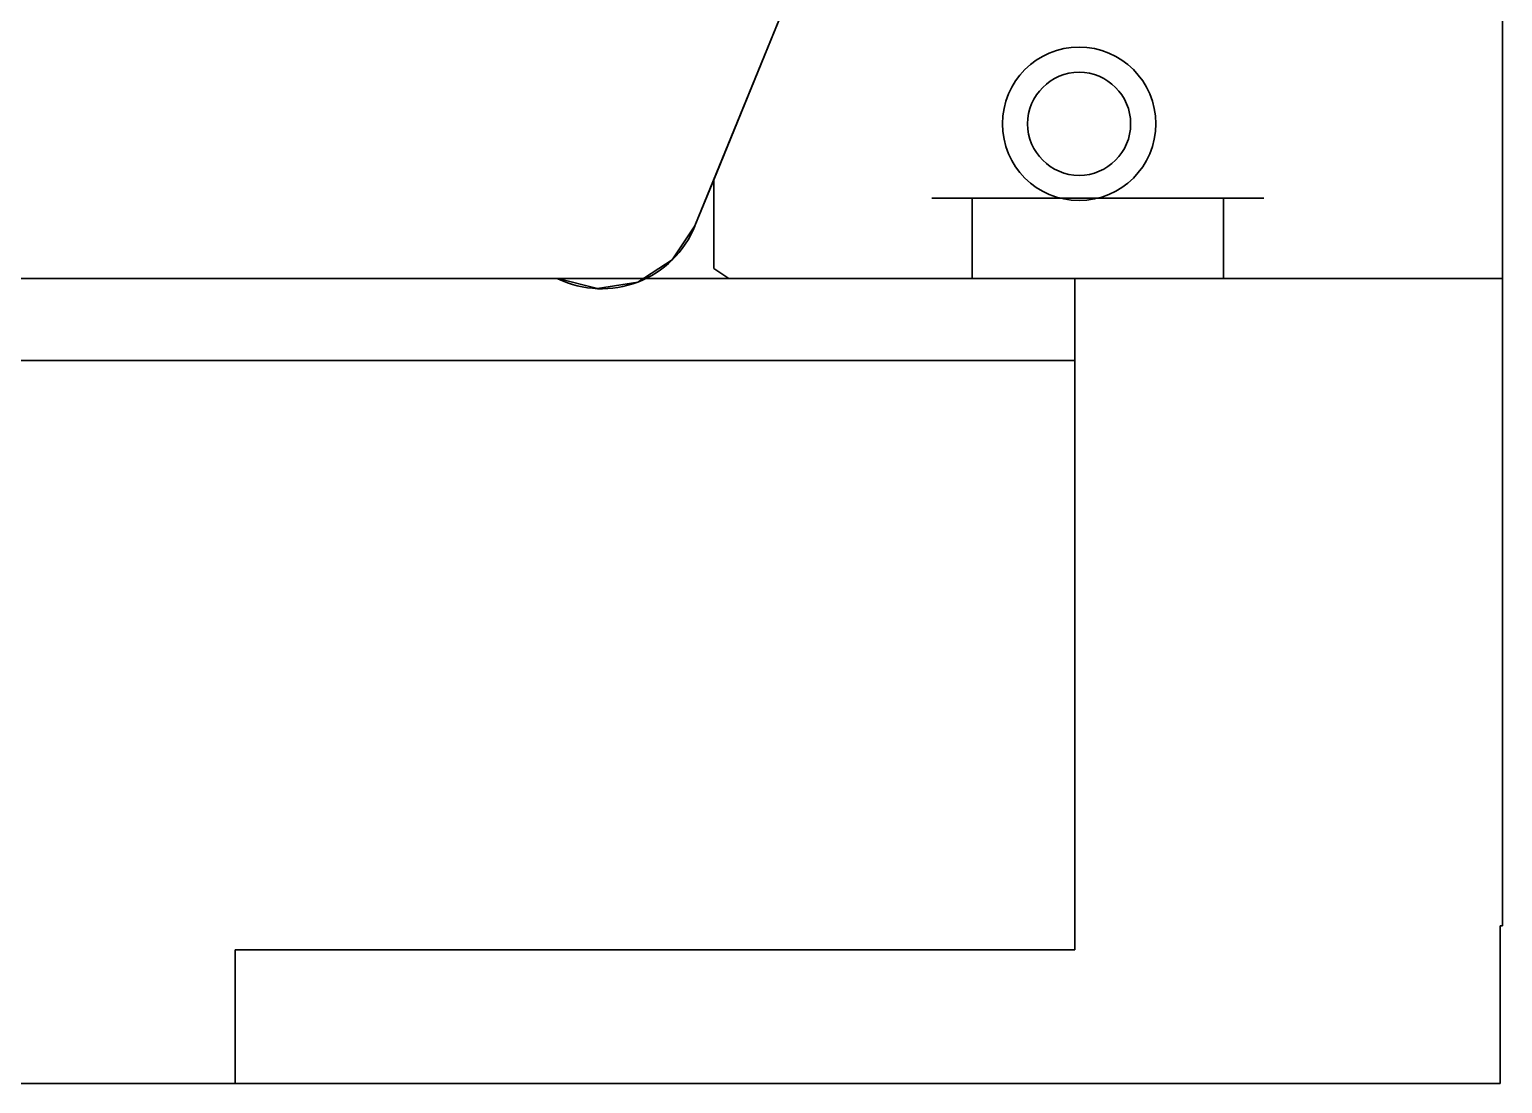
# Model space of a CAD drawing. Header units: millimetres. Extents: x -278 to 308, y -753 to -403.
# Drawn here: x 15 to 308.1, y -753.3 to -543.8 of the extents above; entities that cross this region are included whole.
import ezdxf

# ---------------------------------------------------------------- set-up
doc = ezdxf.new("R2010")
doc.units = ezdxf.units.MM
doc.header["$LTSCALE"] = 5
doc.linetypes.add('AUSGEZOGEN', pattern=[0])
doc.layers.add('2', color=7, linetype='Continuous')

# ---------------------------------------------------------------- blocks, each defined once
blk = doc.blocks.new('AnonymMegaMac_nNn03')
at = {"layer": '2', "color": 7, "linetype": 'AUSGEZOGEN', "lineweight": 35}
for p, q in [((222.97, -593.34), (-90.13, -593.34)), ((222.97, -593.34), (-90.13, -593.34)), ((-90.13, -593.34), (222.97, -593.34)), ((-90.13, -593.34), (222.97, -593.34)), ((222.97, -593.34), (-90.13, -593.34)), ((-90.13, -593.34), (222.97, -593.34)), ((222.97, -726.79), (222.97, -593.34)), ((222.97, -726.79), (222.97, -593.34)), ((222.97, -593.34), (222.97, -726.79)), ((222.97, -593.34), (222.97, -726.79)), ((222.97, -726.79), (222.97, -593.34)), ((222.97, -593.34), (222.97, -726.79)), ((55.95, -753.34), (55.95, -726.79)), ((55.95, -726.79), (222.97, -726.79)), ((55.95, -753.34), (55.95, -726.79)), ((55.95, -726.79), (55.95, -753.34)), ((55.95, -726.79), (222.97, -726.79)), ((222.97, -726.79), (55.95, -726.79)), ((55.95, -726.79), (55.95, -753.34)), ((222.97, -726.79), (55.95, -726.79)), ((55.95, -753.34), (55.95, -726.79)), ((55.95, -726.79), (55.95, -753.34)), ((55.95, -726.79), (222.97, -726.79)), ((222.97, -726.79), (55.95, -726.79)), ((-277.55, -753.33), (55.95, -753.34)), ((-277.55, -753.33), (55.95, -753.34)), ((55.95, -753.34), (-277.55, -753.33)), ((55.95, -753.34), (-277.55, -753.33)), ((-277.55, -753.33), (55.95, -753.34)), ((55.95, -753.34), (-277.55, -753.33))]:
    blk.add_line(p, q, dxfattribs=at)
blk = doc.blocks.new('AnonymMegaMac_nNn02')
blk.add_blockref('AnonymMegaMac_nNn03', (0, 0))
blk = doc.blocks.new('AnonymMegaMac_nNn01')
blk.add_blockref('AnonymMegaMac_nNn02', (0, 0))
blk = doc.blocks.new('AnonymMegaMac_nNn06')
at = {"layer": '2', "color": 7, "linetype": 'AUSGEZOGEN', "lineweight": 35}
for p, q in [((-90.13, -593.34), (222.97, -593.34)), ((222.97, -593.34), (-90.13, -593.34)), ((-90.13, -593.34), (222.97, -593.34)), ((222.97, -593.34), (-90.13, -593.34)), ((222.97, -593.34), (-41.03, -593.34)), ((-41.03, -593.34), (222.97, -593.34)), ((222.97, -593.34), (-41.03, -593.34)), ((-41.03, -593.34), (222.97, -593.34)), ((222.97, -609.64), (222.97, -593.34)), ((222.97, -593.34), (222.97, -609.64)), ((222.97, -609.64), (222.97, -593.34)), ((222.97, -593.34), (222.97, -726.79)), ((222.97, -726.79), (222.97, -593.34)), ((222.97, -593.34), (222.97, -609.64)), ((222.97, -593.34), (222.97, -726.79)), ((222.97, -726.79), (222.97, -593.34)), ((-41.03, -609.64), (222.97, -609.64)), ((222.97, -609.64), (-41.03, -609.64)), ((-41.03, -609.64), (222.97, -609.64)), ((222.97, -609.64), (-41.03, -609.64)), ((55.95, -753.34), (55.95, -726.79)), ((55.95, -726.79), (55.95, -753.34)), ((55.95, -726.79), (222.97, -726.79)), ((222.97, -726.79), (55.95, -726.79)), ((55.95, -726.79), (55.95, -753.34)), ((222.97, -726.79), (55.95, -726.79)), ((55.95, -753.34), (55.95, -726.79)), ((55.95, -726.79), (222.97, -726.79)), ((-277.55, -753.33), (55.95, -753.34)), ((55.95, -753.34), (-277.55, -753.33)), ((55.95, -753.34), (-277.55, -753.33)), ((-277.55, -753.33), (55.95, -753.34))]:
    blk.add_line(p, q, dxfattribs=at)
blk = doc.blocks.new('AnonymMegaMac_nNn05')
blk.add_blockref('AnonymMegaMac_nNn06', (0, 0))
blk = doc.blocks.new('AnonymMegaMac_nNn04')
blk.add_blockref('AnonymMegaMac_nNn05', (0, 0))
blk = doc.blocks.new('AnonymMegaMac_nNn07')
at = {"layer": '2', "color": 7, "linetype": 'AUSGEZOGEN', "lineweight": 35}
for p, q in [((222.97, -593.34), (-90.13, -593.34)), ((-90.13, -593.34), (222.97, -593.34)), ((-90.13, -593.34), (222.97, -593.34)), ((222.97, -593.34), (-90.13, -593.34)), ((222.97, -726.79), (222.97, -593.34)), ((222.97, -593.34), (222.97, -726.79)), ((222.97, -593.34), (222.97, -726.79)), ((222.97, -726.79), (222.97, -593.34)), ((55.95, -753.34), (55.95, -726.79)), ((55.95, -726.79), (55.95, -753.34)), ((55.95, -726.79), (222.97, -726.79)), ((222.97, -726.79), (55.95, -726.79)), ((55.95, -726.79), (55.95, -753.34)), ((222.97, -726.79), (55.95, -726.79)), ((55.95, -753.34), (55.95, -726.79)), ((55.95, -726.79), (222.97, -726.79)), ((-277.55, -753.33), (55.95, -753.34)), ((55.95, -753.34), (-277.55, -753.33)), ((55.95, -753.34), (-277.55, -753.33)), ((-277.55, -753.33), (55.95, -753.34))]:
    blk.add_line(p, q, dxfattribs=at)
blk = doc.blocks.new('AnonymMegaMac_nNn08')
at = {"layer": '2', "color": 7, "linetype": 'AUSGEZOGEN', "lineweight": 35}
for p, q in [((222.97, -593.34), (-90.13, -593.34)), ((-90.13, -593.34), (222.97, -593.34)), ((-90.13, -593.34), (222.97, -593.34)), ((222.97, -593.34), (-90.13, -593.34)), ((222.97, -726.79), (222.97, -593.34)), ((222.97, -593.34), (222.97, -726.79)), ((222.97, -593.34), (222.97, -726.79)), ((222.97, -726.79), (222.97, -593.34)), ((55.95, -753.34), (55.95, -726.79)), ((55.95, -726.79), (55.95, -753.34)), ((55.95, -726.79), (222.97, -726.79)), ((222.97, -726.79), (55.95, -726.79)), ((55.95, -726.79), (55.95, -753.34)), ((222.97, -726.79), (55.95, -726.79)), ((55.95, -753.34), (55.95, -726.79)), ((55.95, -726.79), (222.97, -726.79)), ((-277.55, -753.33), (55.95, -753.34)), ((55.95, -753.34), (-277.55, -753.33)), ((55.95, -753.34), (-277.55, -753.33)), ((-277.55, -753.33), (55.95, -753.34))]:
    blk.add_line(p, q, dxfattribs=at)
blk = doc.blocks.new('AnonymMegaMac_nNn09')
at = {"layer": '2', "color": 7, "linetype": 'AUSGEZOGEN', "lineweight": 35}
for p, q in [((222.97, -593.34), (-90.13, -593.34)), ((-90.13, -593.34), (222.97, -593.34)), ((-90.13, -593.34), (222.97, -593.34)), ((222.97, -593.34), (-90.13, -593.34)), ((222.97, -726.79), (222.97, -593.34)), ((222.97, -593.34), (222.97, -726.79)), ((222.97, -593.34), (222.97, -726.79)), ((222.97, -726.79), (222.97, -593.34)), ((55.95, -753.34), (55.95, -726.79)), ((55.95, -726.79), (55.95, -753.34)), ((55.95, -726.79), (222.97, -726.79)), ((222.97, -726.79), (55.95, -726.79)), ((55.95, -726.79), (55.95, -753.34)), ((222.97, -726.79), (55.95, -726.79)), ((55.95, -753.34), (55.95, -726.79)), ((55.95, -726.79), (222.97, -726.79)), ((-277.55, -753.33), (55.95, -753.34)), ((55.95, -753.34), (-277.55, -753.33)), ((55.95, -753.34), (-277.55, -753.33)), ((-277.55, -753.33), (55.95, -753.34))]:
    blk.add_line(p, q, dxfattribs=at)
blk = doc.blocks.new('AnonymMegaMac_nNn011')
at = {"layer": '2', "color": 7, "linetype": 'AUSGEZOGEN', "lineweight": 35}
for p, q in [((-90.13, -593.34), (222.97, -593.34)), ((222.97, -593.34), (-90.13, -593.34)), ((-90.13, -593.34), (222.97, -593.34)), ((222.97, -593.34), (-90.13, -593.34)), ((222.97, -593.34), (-41.03, -593.34)), ((-41.03, -593.34), (222.97, -593.34)), ((222.97, -593.34), (-41.03, -593.34)), ((-41.03, -593.34), (222.97, -593.34)), ((222.97, -609.64), (222.97, -593.34)), ((222.97, -593.34), (222.97, -609.64)), ((222.97, -609.64), (222.97, -593.34)), ((222.97, -593.34), (222.97, -726.79)), ((222.97, -726.79), (222.97, -593.34)), ((222.97, -593.34), (222.97, -609.64)), ((222.97, -593.34), (222.97, -726.79)), ((222.97, -726.79), (222.97, -593.34)), ((-41.03, -609.64), (222.97, -609.64)), ((222.97, -609.64), (-41.03, -609.64)), ((-41.03, -609.64), (222.97, -609.64)), ((222.97, -609.64), (-41.03, -609.64)), ((55.95, -753.34), (55.95, -726.79)), ((55.95, -726.79), (55.95, -753.34)), ((55.95, -726.79), (222.97, -726.79)), ((222.97, -726.79), (55.95, -726.79)), ((55.95, -726.79), (55.95, -753.34)), ((222.97, -726.79), (55.95, -726.79)), ((55.95, -753.34), (55.95, -726.79)), ((55.95, -726.79), (222.97, -726.79)), ((-277.55, -753.33), (55.95, -753.34)), ((55.95, -753.34), (-277.55, -753.33)), ((55.95, -753.34), (-277.55, -753.33)), ((-277.55, -753.33), (55.95, -753.34))]:
    blk.add_line(p, q, dxfattribs=at)
blk = doc.blocks.new('AnonymMegaMac_nNn010')
blk.add_blockref('AnonymMegaMac_nNn011', (0, 0))
blk = doc.blocks.new('AnonymMegaMac_nNn014')
at = {"layer": '2', "color": 7, "linetype": 'AUSGEZOGEN', "lineweight": 35}
for p, q in [((222.97, -593.34), (-90.13, -593.34)), ((222.97, -593.34), (-90.13, -593.34)), ((-90.13, -593.34), (222.97, -593.34)), ((-90.13, -593.34), (222.97, -593.34)), ((222.97, -593.34), (-90.13, -593.34)), ((-90.13, -593.34), (222.97, -593.34)), ((222.97, -726.79), (222.97, -593.34)), ((222.97, -726.79), (222.97, -593.34)), ((222.97, -593.34), (222.97, -726.79)), ((222.97, -593.34), (222.97, -726.79)), ((222.97, -726.79), (222.97, -593.34)), ((222.97, -593.34), (222.97, -726.79)), ((55.95, -753.34), (55.95, -726.79)), ((55.95, -726.79), (222.97, -726.79)), ((55.95, -753.34), (55.95, -726.79)), ((55.95, -726.79), (55.95, -753.34)), ((55.95, -726.79), (222.97, -726.79)), ((222.97, -726.79), (55.95, -726.79)), ((55.95, -726.79), (55.95, -753.34)), ((222.97, -726.79), (55.95, -726.79)), ((55.95, -753.34), (55.95, -726.79)), ((55.95, -726.79), (55.95, -753.34)), ((55.95, -726.79), (222.97, -726.79)), ((222.97, -726.79), (55.95, -726.79)), ((-277.55, -753.33), (55.95, -753.34)), ((-277.55, -753.33), (55.95, -753.34)), ((55.95, -753.34), (-277.55, -753.33)), ((55.95, -753.34), (-277.55, -753.33)), ((-277.55, -753.33), (55.95, -753.34)), ((55.95, -753.34), (-277.55, -753.33))]:
    blk.add_line(p, q, dxfattribs=at)
blk = doc.blocks.new('AnonymMegaMac_nNn013')
blk.add_blockref('AnonymMegaMac_nNn014', (0, 0))
blk = doc.blocks.new('AnonymMegaMac_nNn012')
blk.add_blockref('AnonymMegaMac_nNn013', (0, 0))
blk = doc.blocks.new('AnonymMegaMac_nNn017')
at = {"layer": '2', "color": 7, "linetype": 'AUSGEZOGEN', "lineweight": 35}
for p, q in [((-90.13, -593.34), (222.97, -593.34)), ((222.97, -593.34), (-90.13, -593.34)), ((-90.13, -593.34), (222.97, -593.34)), ((222.97, -593.34), (-90.13, -593.34)), ((222.97, -593.34), (-41.03, -593.34)), ((-41.03, -593.34), (222.97, -593.34)), ((222.97, -593.34), (-41.03, -593.34)), ((-41.03, -593.34), (222.97, -593.34)), ((222.97, -609.64), (222.97, -593.34)), ((222.97, -593.34), (222.97, -609.64)), ((222.97, -609.64), (222.97, -593.34)), ((222.97, -593.34), (222.97, -726.79)), ((222.97, -726.79), (222.97, -593.34)), ((222.97, -593.34), (222.97, -609.64)), ((222.97, -593.34), (222.97, -726.79)), ((222.97, -726.79), (222.97, -593.34)), ((-41.03, -609.64), (222.97, -609.64)), ((222.97, -609.64), (-41.03, -609.64)), ((-41.03, -609.64), (222.97, -609.64)), ((222.97, -609.64), (-41.03, -609.64)), ((55.95, -753.34), (55.95, -726.79)), ((55.95, -726.79), (55.95, -753.34)), ((55.95, -726.79), (222.97, -726.79)), ((222.97, -726.79), (55.95, -726.79)), ((55.95, -726.79), (55.95, -753.34)), ((222.97, -726.79), (55.95, -726.79)), ((55.95, -753.34), (55.95, -726.79)), ((55.95, -726.79), (222.97, -726.79)), ((-277.55, -753.33), (55.95, -753.34)), ((55.95, -753.34), (-277.55, -753.33)), ((55.95, -753.34), (-277.55, -753.33)), ((-277.55, -753.33), (55.95, -753.34))]:
    blk.add_line(p, q, dxfattribs=at)
blk = doc.blocks.new('AnonymMegaMac_nNn016')
blk.add_blockref('AnonymMegaMac_nNn017', (0, 0))
blk = doc.blocks.new('AnonymMegaMac_nNn015')
blk.add_blockref('AnonymMegaMac_nNn016', (0, 0))
blk = doc.blocks.new('AnonymMegaMac_nNn018')
at = {"layer": '2', "color": 7, "linetype": 'AUSGEZOGEN', "lineweight": 35}
for p, q in [((222.97, -593.34), (-90.13, -593.34)), ((-90.13, -593.34), (222.97, -593.34)), ((-90.13, -593.34), (222.97, -593.34)), ((222.97, -593.34), (-90.13, -593.34)), ((222.97, -726.79), (222.97, -593.34)), ((222.97, -593.34), (222.97, -726.79)), ((222.97, -593.34), (222.97, -726.79)), ((222.97, -726.79), (222.97, -593.34)), ((55.95, -753.34), (55.95, -726.79)), ((55.95, -726.79), (55.95, -753.34)), ((55.95, -726.79), (222.97, -726.79)), ((222.97, -726.79), (55.95, -726.79)), ((55.95, -726.79), (55.95, -753.34)), ((222.97, -726.79), (55.95, -726.79)), ((55.95, -753.34), (55.95, -726.79)), ((55.95, -726.79), (222.97, -726.79)), ((-277.55, -753.33), (55.95, -753.34)), ((55.95, -753.34), (-277.55, -753.33)), ((55.95, -753.34), (-277.55, -753.33)), ((-277.55, -753.33), (55.95, -753.34))]:
    blk.add_line(p, q, dxfattribs=at)
blk = doc.blocks.new('AnonymMegaMac_nNn019')
at = {"layer": '2', "color": 7, "linetype": 'AUSGEZOGEN', "lineweight": 35}
for p, q in [((222.97, -593.34), (-90.13, -593.34)), ((-90.13, -593.34), (222.97, -593.34)), ((-90.13, -593.34), (222.97, -593.34)), ((222.97, -593.34), (-90.13, -593.34)), ((222.97, -726.79), (222.97, -593.34)), ((222.97, -593.34), (222.97, -726.79)), ((222.97, -593.34), (222.97, -726.79)), ((222.97, -726.79), (222.97, -593.34)), ((55.95, -753.34), (55.95, -726.79)), ((55.95, -726.79), (55.95, -753.34)), ((55.95, -726.79), (222.97, -726.79)), ((222.97, -726.79), (55.95, -726.79)), ((55.95, -726.79), (55.95, -753.34)), ((222.97, -726.79), (55.95, -726.79)), ((55.95, -753.34), (55.95, -726.79)), ((55.95, -726.79), (222.97, -726.79)), ((-277.55, -753.33), (55.95, -753.34)), ((55.95, -753.34), (-277.55, -753.33)), ((55.95, -753.34), (-277.55, -753.33)), ((-277.55, -753.33), (55.95, -753.34))]:
    blk.add_line(p, q, dxfattribs=at)
blk = doc.blocks.new('AnonymMegaMac_nNn020')
at = {"layer": '2', "color": 7, "linetype": 'AUSGEZOGEN', "lineweight": 35}
for p, q in [((222.97, -593.34), (-90.13, -593.34)), ((-90.13, -593.34), (222.97, -593.34)), ((-90.13, -593.34), (222.97, -593.34)), ((222.97, -593.34), (-90.13, -593.34)), ((222.97, -726.79), (222.97, -593.34)), ((222.97, -593.34), (222.97, -726.79)), ((222.97, -593.34), (222.97, -726.79)), ((222.97, -726.79), (222.97, -593.34)), ((55.95, -753.34), (55.95, -726.79)), ((55.95, -726.79), (55.95, -753.34)), ((55.95, -726.79), (222.97, -726.79)), ((222.97, -726.79), (55.95, -726.79)), ((55.95, -726.79), (55.95, -753.34)), ((222.97, -726.79), (55.95, -726.79)), ((55.95, -753.34), (55.95, -726.79)), ((55.95, -726.79), (222.97, -726.79)), ((-277.55, -753.33), (55.95, -753.34)), ((55.95, -753.34), (-277.55, -753.33)), ((55.95, -753.34), (-277.55, -753.33)), ((-277.55, -753.33), (55.95, -753.34))]:
    blk.add_line(p, q, dxfattribs=at)
blk = doc.blocks.new('AnonymMegaMac_nNn022')
at = {"layer": '2', "color": 7, "linetype": 'AUSGEZOGEN', "lineweight": 35}
for p, q in [((-90.13, -593.34), (222.97, -593.34)), ((222.97, -593.34), (-90.13, -593.34)), ((-90.13, -593.34), (222.97, -593.34)), ((222.97, -593.34), (-90.13, -593.34)), ((222.97, -593.34), (-41.03, -593.34)), ((-41.03, -593.34), (222.97, -593.34)), ((222.97, -593.34), (-41.03, -593.34)), ((-41.03, -593.34), (222.97, -593.34)), ((222.97, -609.64), (222.97, -593.34)), ((222.97, -593.34), (222.97, -609.64)), ((222.97, -609.64), (222.97, -593.34)), ((222.97, -593.34), (222.97, -726.79)), ((222.97, -726.79), (222.97, -593.34)), ((222.97, -593.34), (222.97, -609.64)), ((222.97, -593.34), (222.97, -726.79)), ((222.97, -726.79), (222.97, -593.34)), ((-41.03, -609.64), (222.97, -609.64)), ((222.97, -609.64), (-41.03, -609.64)), ((-41.03, -609.64), (222.97, -609.64)), ((222.97, -609.64), (-41.03, -609.64)), ((55.95, -753.34), (55.95, -726.79)), ((55.95, -726.79), (55.95, -753.34)), ((55.95, -726.79), (222.97, -726.79)), ((222.97, -726.79), (55.95, -726.79)), ((55.95, -726.79), (55.95, -753.34)), ((222.97, -726.79), (55.95, -726.79)), ((55.95, -753.34), (55.95, -726.79)), ((55.95, -726.79), (222.97, -726.79)), ((-277.55, -753.33), (55.95, -753.34)), ((55.95, -753.34), (-277.55, -753.33)), ((55.95, -753.34), (-277.55, -753.33)), ((-277.55, -753.33), (55.95, -753.34))]:
    blk.add_line(p, q, dxfattribs=at)
blk = doc.blocks.new('AnonymMegaMac_nNn021')
blk.add_blockref('AnonymMegaMac_nNn022', (0, 0))
blk = doc.blocks.new('AnonymMegaMac_nNn00')
for name in ['AnonymMegaMac_nNn01', 'AnonymMegaMac_nNn04', 'AnonymMegaMac_nNn07', 'AnonymMegaMac_nNn08', 'AnonymMegaMac_nNn09', 'AnonymMegaMac_nNn010', 'AnonymMegaMac_nNn012', 'AnonymMegaMac_nNn015', 'AnonymMegaMac_nNn018', 'AnonymMegaMac_nNn019', 'AnonymMegaMac_nNn020', 'AnonymMegaMac_nNn021']:
    blk.add_blockref(name, (0, 0))
blk = doc.blocks.new('AnonymMegaMac_nNn026')
at = {"layer": '2', "color": 7, "linetype": 'AUSGEZOGEN', "lineweight": 35}
for p, q in [((308.05, -481.04), (308.05, -593.34)), ((308.05, -593.34), (308.05, -481.04)), ((308.05, -483.04), (308.05, -722.02)), ((308.05, -722.02), (308.05, -483.04)), ((147.38, -582.87), (183.21, -495.18)), ((183.21, -495.18), (147.38, -582.87)), ((151.13, -573.71), (183.21, -495.18)), ((183.21, -495.18), (151.13, -573.71)), ((151.13, -573.71), (147.38, -582.87)), ((147.38, -582.87), (151.13, -573.71)), ((147.38, -582.87), (151.13, -573.71)), ((151.13, -573.71), (147.38, -582.87)), ((151.13, -591.34), (151.13, -573.71)), ((151.13, -573.71), (151.13, -591.34)), ((151.13, -591.34), (151.13, -573.71)), ((151.13, -573.71), (151.13, -591.34)), ((151.13, -573.71), (151.13, -591.34)), ((151.13, -591.34), (151.13, -573.71)), ((147.38, -582.87), (142.86, -589.62)), ((142.86, -589.62), (136.02, -594.02)), ((154.13, -593.34), (151.13, -591.34)), ((151.13, -591.34), (154.13, -593.34)), ((154.13, -593.34), (151.13, -591.34)), ((151.13, -591.34), (154.13, -593.34)), ((151.13, -591.34), (154.13, -593.34)), ((154.13, -593.34), (151.13, -591.34)), ((-192.97, -593.34), (120.12, -593.34)), ((-192.97, -593.34), (120.12, -593.34)), ((120.12, -593.34), (-192.97, -593.34)), ((120.12, -593.34), (-192.97, -593.34)), ((-192.97, -593.34), (120.12, -593.34)), ((120.12, -593.34), (-192.97, -593.34)), ((120.12, -593.34), (128, -595.33)), ((136.02, -594.02), (128, -595.33)), ((308.05, -593.34), (154.13, -593.34)), ((154.13, -593.34), (308.05, -593.34)), ((308.05, -593.34), (154.13, -593.34)), ((154.13, -593.34), (308.05, -593.34)), ((154.13, -593.34), (308.05, -593.34)), ((308.05, -593.34), (154.13, -593.34)), ((308.05, -722.02), (308.05, -593.34)), ((308.05, -593.34), (308.05, -722.02)), ((308.05, -593.34), (308.05, -722.02)), ((308.05, -722.02), (308.05, -593.34)), ((308.05, -722.02), (307.55, -722.02)), ((307.55, -722.02), (307.55, -753.33)), ((308.05, -722.02), (307.55, -722.02)), ((307.55, -722.02), (308.05, -722.02)), ((307.55, -722.02), (307.55, -753.33)), ((307.55, -753.33), (307.55, -722.02)), ((307.55, -753.33), (307.55, -722.02)), ((307.55, -722.02), (308.05, -722.02)), ((308.05, -722.02), (307.55, -722.02)), ((307.55, -722.02), (308.05, -722.02)), ((307.55, -722.02), (307.55, -753.33)), ((307.55, -753.33), (307.55, -722.02)), ((307.55, -753.33), (-25.95, -753.34)), ((307.55, -753.33), (-25.95, -753.34)), ((-25.95, -753.34), (307.55, -753.33)), ((-25.95, -753.34), (307.55, -753.33)), ((307.55, -753.33), (-25.95, -753.34)), ((-25.95, -753.34), (307.55, -753.33))]:
    blk.add_line(p, q, dxfattribs=at)
for radius in [15.25, 10.25]:
    blk.add_circle((223.82, -562.56), radius, dxfattribs=at)
blk.add_arc((128.86, -575.35), 20, 244.1162, 337.8848, dxfattribs=at)
blk.add_arc((128.86, -575.35), 20, 244.1162, 337.8848, dxfattribs=at)
blk.add_arc((128.86, -575.35), 20, 244.1162, 337.8848, dxfattribs=at)
blk.add_arc((128.86, -575.35), 20, 244.1162, 337.8848, dxfattribs=at)
blk = doc.blocks.new('AnonymMegaMac_nNn025')
blk.add_blockref('AnonymMegaMac_nNn026', (0, 0))
blk = doc.blocks.new('AnonymMegaMac_nNn024')
blk.add_blockref('AnonymMegaMac_nNn025', (0, 0))
blk = doc.blocks.new('AnonymMegaMac_nNn027')
at = {"layer": '2', "color": 7, "linetype": 'AUSGEZOGEN', "lineweight": 35}
for p, q in [((308.05, -593.34), (308.05, -481.04)), ((308.05, -722.02), (308.05, -481.04)), ((308.05, -481.04), (308.05, -593.34)), ((308.05, -481.04), (308.05, -722.02)), ((183.21, -495.18), (147.38, -582.87)), ((147.38, -582.87), (183.21, -495.18)), ((183.21, -495.18), (151.13, -573.71)), ((151.13, -573.71), (183.21, -495.18)), ((147.38, -582.87), (151.13, -573.71)), ((151.13, -573.71), (147.38, -582.87)), ((151.13, -573.71), (151.13, -591.34)), ((151.13, -591.34), (151.13, -573.71)), ((151.13, -573.71), (151.13, -591.34)), ((151.13, -591.34), (151.13, -573.71)), ((151.13, -591.34), (154.13, -593.34)), ((154.13, -593.34), (151.13, -591.34)), ((151.13, -591.34), (154.13, -593.34)), ((154.13, -593.34), (151.13, -591.34)), ((-192.97, -593.34), (120.12, -593.34)), ((120.12, -593.34), (-192.97, -593.34)), ((120.12, -593.34), (-192.97, -593.34)), ((-192.97, -593.34), (120.12, -593.34)), ((154.13, -593.34), (308.05, -593.34)), ((308.05, -593.34), (154.13, -593.34)), ((154.13, -593.34), (308.05, -593.34)), ((308.05, -593.34), (154.13, -593.34)), ((308.05, -593.34), (308.05, -722.02)), ((308.05, -722.02), (308.05, -593.34)), ((308.05, -722.02), (307.55, -722.02)), ((307.55, -722.02), (308.05, -722.02)), ((307.55, -722.02), (307.55, -753.33)), ((307.55, -753.33), (307.55, -722.02)), ((307.55, -753.33), (307.55, -722.02)), ((307.55, -722.02), (308.05, -722.02)), ((308.05, -722.02), (307.55, -722.02)), ((307.55, -722.02), (307.55, -753.33)), ((307.55, -753.33), (-25.95, -753.34)), ((-25.95, -753.34), (307.55, -753.33)), ((-25.95, -753.34), (307.55, -753.33)), ((307.55, -753.33), (-25.95, -753.34))]:
    blk.add_line(p, q, dxfattribs=at)
blk.add_circle((223.82, -562.56), 10.25, dxfattribs=at)
blk.add_circle((223.82, -562.56), 10.25, dxfattribs=at)
blk.add_arc((128.86, -575.35), 20, 244.1162, 337.8848, dxfattribs=at)
blk.add_arc((128.86, -575.35), 20, 244.1162, 337.8848, dxfattribs=at)
blk = doc.blocks.new('AnonymMegaMac_nNn028')
at = {"layer": '2', "color": 7, "linetype": 'AUSGEZOGEN', "lineweight": 35}
for p, q in [((308.05, -593.34), (308.05, -481.04)), ((308.05, -722.02), (308.05, -481.04)), ((308.05, -481.04), (308.05, -593.34)), ((308.05, -481.04), (308.05, -722.02)), ((183.21, -495.18), (147.38, -582.87)), ((147.38, -582.87), (183.21, -495.18)), ((183.21, -495.18), (151.13, -573.71)), ((151.13, -573.71), (183.21, -495.18)), ((147.38, -582.87), (151.13, -573.71)), ((151.13, -573.71), (147.38, -582.87)), ((151.13, -573.71), (151.13, -591.34)), ((151.13, -573.71), (151.13, -591.34)), ((151.13, -591.34), (151.13, -573.71)), ((151.13, -591.34), (151.13, -573.71)), ((151.13, -591.34), (154.13, -593.34)), ((151.13, -591.34), (154.13, -593.34)), ((154.13, -593.34), (151.13, -591.34)), ((154.13, -593.34), (151.13, -591.34)), ((-192.97, -593.34), (120.12, -593.34)), ((120.12, -593.34), (-192.97, -593.34)), ((120.12, -593.34), (-192.97, -593.34)), ((-192.97, -593.34), (120.12, -593.34)), ((154.13, -593.34), (308.05, -593.34)), ((154.13, -593.34), (308.05, -593.34)), ((308.05, -593.34), (154.13, -593.34)), ((308.05, -593.34), (154.13, -593.34)), ((308.05, -593.34), (308.05, -722.02)), ((308.05, -722.02), (308.05, -593.34)), ((308.05, -722.02), (307.55, -722.02)), ((307.55, -722.02), (308.05, -722.02)), ((307.55, -722.02), (307.55, -753.33)), ((307.55, -753.33), (307.55, -722.02)), ((307.55, -753.33), (307.55, -722.02)), ((307.55, -722.02), (308.05, -722.02)), ((308.05, -722.02), (307.55, -722.02)), ((307.55, -722.02), (307.55, -753.33)), ((307.55, -753.33), (-25.95, -753.34)), ((-25.95, -753.34), (307.55, -753.33)), ((-25.95, -753.34), (307.55, -753.33)), ((307.55, -753.33), (-25.95, -753.34))]:
    blk.add_line(p, q, dxfattribs=at)
for radius in [15.25, 10.25]:
    blk.add_circle((223.82, -562.56), radius, dxfattribs=at)
blk.add_arc((128.86, -575.35), 20, 244.1162, 337.8848, dxfattribs=at)
blk.add_arc((128.86, -575.35), 20, 244.1162, 337.8848, dxfattribs=at)
blk = doc.blocks.new('AnonymMegaMac_nNn029')
at = {"layer": '2', "color": 7, "linetype": 'AUSGEZOGEN', "lineweight": 35}
for p, q in [((308.05, -593.34), (308.05, -481.04)), ((308.05, -722.02), (308.05, -481.04)), ((308.05, -481.04), (308.05, -593.34)), ((308.05, -481.04), (308.05, -722.02)), ((183.21, -495.18), (147.38, -582.87)), ((147.38, -582.87), (183.21, -495.18)), ((183.21, -495.18), (151.13, -573.71)), ((151.13, -573.71), (183.21, -495.18)), ((147.38, -582.87), (151.13, -573.71)), ((151.13, -573.71), (147.38, -582.87)), ((151.13, -573.71), (151.13, -591.34)), ((151.13, -591.34), (151.13, -573.71)), ((151.13, -573.71), (151.13, -591.34)), ((151.13, -591.34), (151.13, -573.71)), ((202.55, -577.34), (194.55, -577.34)), ((202.55, -593.34), (202.55, -577.34)), ((202.55, -577.34), (252.55, -577.34)), ((252.55, -577.34), (202.55, -577.34)), ((202.55, -577.34), (202.55, -593.34)), ((202.55, -577.34), (252.55, -577.34)), ((252.55, -577.34), (202.55, -577.34)), ((252.55, -577.34), (252.55, -593.34)), ((252.55, -593.34), (252.55, -577.34)), ((260.55, -577.34), (252.55, -577.34)), ((151.13, -591.34), (154.13, -593.34)), ((154.13, -593.34), (151.13, -591.34)), ((151.13, -591.34), (154.13, -593.34)), ((154.13, -593.34), (151.13, -591.34)), ((-192.97, -593.34), (120.12, -593.34)), ((120.12, -593.34), (-192.97, -593.34)), ((120.12, -593.34), (-192.97, -593.34)), ((-192.97, -593.34), (120.12, -593.34)), ((308.05, -593.34), (154.13, -593.34)), ((154.13, -593.34), (308.05, -593.34)), ((154.13, -593.34), (308.05, -593.34)), ((308.05, -593.34), (154.13, -593.34)), ((202.55, -593.34), (194.55, -593.34)), ((252.55, -593.34), (202.55, -593.34)), ((202.55, -593.34), (252.55, -593.34)), ((202.55, -593.34), (252.55, -593.34)), ((252.55, -593.34), (202.55, -593.34)), ((252.55, -593.34), (260.55, -593.34)), ((308.05, -593.34), (308.05, -722.02)), ((308.05, -722.02), (308.05, -593.34)), ((308.05, -722.02), (307.55, -722.02)), ((307.55, -722.02), (308.05, -722.02)), ((307.55, -722.02), (307.55, -753.33)), ((307.55, -753.33), (307.55, -722.02)), ((307.55, -753.33), (307.55, -722.02)), ((307.55, -722.02), (308.05, -722.02)), ((308.05, -722.02), (307.55, -722.02)), ((307.55, -722.02), (307.55, -753.33)), ((307.55, -753.33), (-25.95, -753.34)), ((-25.95, -753.34), (307.55, -753.33)), ((-25.95, -753.34), (307.55, -753.33)), ((307.55, -753.33), (-25.95, -753.34))]:
    blk.add_line(p, q, dxfattribs=at)
blk.add_circle((223.82, -562.56), 10.25, dxfattribs=at)
blk.add_circle((223.82, -562.56), 10.25, dxfattribs=at)
blk.add_arc((128.86, -575.35), 20, 244.1162, 337.8848, dxfattribs=at)
blk.add_arc((128.86, -575.35), 20, 244.1162, 337.8848, dxfattribs=at)
blk = doc.blocks.new('AnonymMegaMac_nNn030')
at = {"layer": '2', "color": 7, "linetype": 'AUSGEZOGEN', "lineweight": 35}
for p, q in [((308.05, -593.34), (308.05, -481.04)), ((308.05, -722.02), (308.05, -481.04)), ((308.05, -481.04), (308.05, -593.34)), ((308.05, -481.04), (308.05, -722.02)), ((183.21, -495.18), (147.38, -582.87)), ((147.38, -582.87), (183.21, -495.18)), ((183.21, -495.18), (151.13, -573.71)), ((151.13, -573.71), (183.21, -495.18)), ((147.38, -582.87), (151.13, -573.71)), ((151.13, -573.71), (147.38, -582.87)), ((151.13, -573.71), (151.13, -591.34)), ((151.13, -591.34), (151.13, -573.71)), ((151.13, -573.71), (151.13, -591.34)), ((151.13, -591.34), (151.13, -573.71)), ((202.55, -577.34), (194.55, -577.34)), ((202.55, -593.34), (202.55, -577.34)), ((202.55, -577.34), (252.55, -577.34)), ((252.55, -577.34), (202.55, -577.34)), ((202.55, -577.34), (202.55, -593.34)), ((202.55, -577.34), (252.55, -577.34)), ((252.55, -577.34), (202.55, -577.34)), ((252.55, -577.34), (252.55, -593.34)), ((252.55, -593.34), (252.55, -577.34)), ((260.55, -577.34), (252.55, -577.34)), ((151.13, -591.34), (154.13, -593.34)), ((154.13, -593.34), (151.13, -591.34)), ((151.13, -591.34), (154.13, -593.34)), ((154.13, -593.34), (151.13, -591.34)), ((-192.97, -593.34), (120.12, -593.34)), ((120.12, -593.34), (-192.97, -593.34)), ((120.12, -593.34), (-192.97, -593.34)), ((-192.97, -593.34), (120.12, -593.34)), ((308.05, -593.34), (154.13, -593.34)), ((154.13, -593.34), (308.05, -593.34)), ((154.13, -593.34), (308.05, -593.34)), ((308.05, -593.34), (154.13, -593.34)), ((202.55, -593.34), (194.55, -593.34)), ((252.55, -593.34), (202.55, -593.34)), ((202.55, -593.34), (252.55, -593.34)), ((202.55, -593.34), (252.55, -593.34)), ((252.55, -593.34), (202.55, -593.34)), ((252.55, -593.34), (260.55, -593.34)), ((308.05, -593.34), (308.05, -722.02)), ((308.05, -722.02), (308.05, -593.34)), ((308.05, -722.02), (307.55, -722.02)), ((307.55, -722.02), (308.05, -722.02)), ((307.55, -722.02), (307.55, -753.33)), ((307.55, -753.33), (307.55, -722.02)), ((307.55, -753.33), (307.55, -722.02)), ((307.55, -722.02), (308.05, -722.02)), ((308.05, -722.02), (307.55, -722.02)), ((307.55, -722.02), (307.55, -753.33)), ((307.55, -753.33), (-25.95, -753.34)), ((-25.95, -753.34), (307.55, -753.33)), ((-25.95, -753.34), (307.55, -753.33)), ((307.55, -753.33), (-25.95, -753.34))]:
    blk.add_line(p, q, dxfattribs=at)
blk.add_circle((223.82, -562.56), 10.25, dxfattribs=at)
blk.add_circle((223.82, -562.56), 10.25, dxfattribs=at)
blk.add_arc((128.86, -575.35), 20, 244.1162, 337.8848, dxfattribs=at)
blk.add_arc((128.86, -575.35), 20, 244.1162, 337.8848, dxfattribs=at)
blk = doc.blocks.new('AnonymMegaMac_nNn031')
at = {"layer": '2', "color": 7, "linetype": 'AUSGEZOGEN', "lineweight": 35}
for p, q in [((308.05, -593.34), (308.05, -481.04)), ((308.05, -722.02), (308.05, -481.04)), ((308.05, -481.04), (308.05, -593.34)), ((308.05, -481.04), (308.05, -722.02)), ((183.21, -495.18), (147.38, -582.87)), ((147.38, -582.87), (183.21, -495.18)), ((183.21, -495.18), (151.13, -573.71)), ((151.13, -573.71), (183.21, -495.18)), ((147.38, -582.87), (151.13, -573.71)), ((151.13, -573.71), (147.38, -582.87)), ((151.13, -573.71), (151.13, -591.34)), ((151.13, -591.34), (151.13, -573.71)), ((151.13, -573.71), (151.13, -591.34)), ((151.13, -591.34), (151.13, -573.71)), ((151.13, -591.34), (154.13, -593.34)), ((154.13, -593.34), (151.13, -591.34)), ((151.13, -591.34), (154.13, -593.34)), ((154.13, -593.34), (151.13, -591.34)), ((-192.97, -593.34), (120.12, -593.34)), ((120.12, -593.34), (-192.97, -593.34)), ((120.12, -593.34), (-192.97, -593.34)), ((-192.97, -593.34), (120.12, -593.34)), ((154.13, -593.34), (308.05, -593.34)), ((308.05, -593.34), (154.13, -593.34)), ((154.13, -593.34), (308.05, -593.34)), ((308.05, -593.34), (154.13, -593.34)), ((308.05, -593.34), (308.05, -722.02)), ((308.05, -722.02), (308.05, -593.34)), ((308.05, -722.02), (307.55, -722.02)), ((307.55, -722.02), (308.05, -722.02)), ((307.55, -722.02), (307.55, -753.33)), ((307.55, -753.33), (307.55, -722.02)), ((307.55, -753.33), (307.55, -722.02)), ((307.55, -722.02), (308.05, -722.02)), ((308.05, -722.02), (307.55, -722.02)), ((307.55, -722.02), (307.55, -753.33)), ((307.55, -753.33), (-25.95, -753.34)), ((-25.95, -753.34), (307.55, -753.33)), ((-25.95, -753.34), (307.55, -753.33)), ((307.55, -753.33), (-25.95, -753.34))]:
    blk.add_line(p, q, dxfattribs=at)
blk.add_circle((223.82, -562.56), 10.25, dxfattribs=at)
blk.add_circle((223.82, -562.56), 10.25, dxfattribs=at)
blk.add_arc((128.86, -575.35), 20, 244.1162, 337.8848, dxfattribs=at)
blk.add_arc((128.86, -575.35), 20, 244.1162, 337.8848, dxfattribs=at)
blk = doc.blocks.new('AnonymMegaMac_nNn034')
at = {"layer": '2', "color": 7, "linetype": 'AUSGEZOGEN', "lineweight": 35}
for p, q in [((308.05, -481.04), (308.05, -593.34)), ((308.05, -593.34), (308.05, -481.04)), ((308.05, -483.04), (308.05, -722.02)), ((308.05, -722.02), (308.05, -483.04)), ((147.38, -582.87), (183.21, -495.18)), ((183.21, -495.18), (147.38, -582.87)), ((151.13, -573.71), (183.21, -495.18)), ((183.21, -495.18), (151.13, -573.71)), ((151.13, -573.71), (147.38, -582.87)), ((147.38, -582.87), (151.13, -573.71)), ((147.38, -582.87), (151.13, -573.71)), ((151.13, -573.71), (147.38, -582.87)), ((151.13, -591.34), (151.13, -573.71)), ((151.13, -573.71), (151.13, -591.34)), ((151.13, -591.34), (151.13, -573.71)), ((151.13, -573.71), (151.13, -591.34)), ((151.13, -573.71), (151.13, -591.34)), ((151.13, -591.34), (151.13, -573.71)), ((147.38, -582.87), (142.86, -589.62)), ((142.86, -589.62), (136.02, -594.02)), ((154.13, -593.34), (151.13, -591.34)), ((151.13, -591.34), (154.13, -593.34)), ((154.13, -593.34), (151.13, -591.34)), ((151.13, -591.34), (154.13, -593.34)), ((151.13, -591.34), (154.13, -593.34)), ((154.13, -593.34), (151.13, -591.34)), ((-192.97, -593.34), (120.12, -593.34)), ((-192.97, -593.34), (120.12, -593.34)), ((120.12, -593.34), (-192.97, -593.34)), ((120.12, -593.34), (-192.97, -593.34)), ((-192.97, -593.34), (120.12, -593.34)), ((120.12, -593.34), (-192.97, -593.34)), ((120.12, -593.34), (128, -595.33)), ((136.02, -594.02), (128, -595.33)), ((308.05, -593.34), (154.13, -593.34)), ((154.13, -593.34), (308.05, -593.34)), ((308.05, -593.34), (154.13, -593.34)), ((154.13, -593.34), (308.05, -593.34)), ((154.13, -593.34), (308.05, -593.34)), ((308.05, -593.34), (154.13, -593.34)), ((308.05, -722.02), (308.05, -593.34)), ((308.05, -593.34), (308.05, -722.02)), ((308.05, -593.34), (308.05, -722.02)), ((308.05, -722.02), (308.05, -593.34)), ((308.05, -722.02), (307.55, -722.02)), ((307.55, -722.02), (307.55, -753.33)), ((308.05, -722.02), (307.55, -722.02)), ((307.55, -722.02), (308.05, -722.02)), ((307.55, -722.02), (307.55, -753.33)), ((307.55, -753.33), (307.55, -722.02)), ((307.55, -753.33), (307.55, -722.02)), ((307.55, -722.02), (308.05, -722.02)), ((308.05, -722.02), (307.55, -722.02)), ((307.55, -722.02), (308.05, -722.02)), ((307.55, -722.02), (307.55, -753.33)), ((307.55, -753.33), (307.55, -722.02)), ((307.55, -753.33), (-25.95, -753.34)), ((307.55, -753.33), (-25.95, -753.34)), ((-25.95, -753.34), (307.55, -753.33)), ((-25.95, -753.34), (307.55, -753.33)), ((307.55, -753.33), (-25.95, -753.34)), ((-25.95, -753.34), (307.55, -753.33))]:
    blk.add_line(p, q, dxfattribs=at)
for radius in [15.25, 10.25]:
    blk.add_circle((223.82, -562.56), radius, dxfattribs=at)
blk.add_arc((128.86, -575.35), 20, 244.1162, 337.8848, dxfattribs=at)
blk.add_arc((128.86, -575.35), 20, 244.1162, 337.8848, dxfattribs=at)
blk.add_arc((128.86, -575.35), 20, 244.1162, 337.8848, dxfattribs=at)
blk.add_arc((128.86, -575.35), 20, 244.1162, 337.8848, dxfattribs=at)
blk = doc.blocks.new('AnonymMegaMac_nNn033')
blk.add_blockref('AnonymMegaMac_nNn034', (0, 0))
blk = doc.blocks.new('AnonymMegaMac_nNn032')
blk.add_blockref('AnonymMegaMac_nNn033', (0, 0))
blk = doc.blocks.new('AnonymMegaMac_nNn035')
at = {"layer": '2', "color": 7, "linetype": 'AUSGEZOGEN', "lineweight": 35}
for p, q in [((308.05, -593.34), (308.05, -481.04)), ((308.05, -722.02), (308.05, -481.04)), ((308.05, -481.04), (308.05, -593.34)), ((308.05, -481.04), (308.05, -722.02)), ((183.21, -495.18), (147.38, -582.87)), ((147.38, -582.87), (183.21, -495.18)), ((183.21, -495.18), (151.13, -573.71)), ((151.13, -573.71), (183.21, -495.18)), ((147.38, -582.87), (151.13, -573.71)), ((151.13, -573.71), (147.38, -582.87)), ((151.13, -573.71), (151.13, -591.34)), ((151.13, -591.34), (151.13, -573.71)), ((151.13, -573.71), (151.13, -591.34)), ((151.13, -591.34), (151.13, -573.71)), ((151.13, -591.34), (154.13, -593.34)), ((154.13, -593.34), (151.13, -591.34)), ((151.13, -591.34), (154.13, -593.34)), ((154.13, -593.34), (151.13, -591.34)), ((-192.97, -593.34), (120.12, -593.34)), ((120.12, -593.34), (-192.97, -593.34)), ((120.12, -593.34), (-192.97, -593.34)), ((-192.97, -593.34), (120.12, -593.34)), ((154.13, -593.34), (308.05, -593.34)), ((308.05, -593.34), (154.13, -593.34)), ((154.13, -593.34), (308.05, -593.34)), ((308.05, -593.34), (154.13, -593.34)), ((308.05, -593.34), (308.05, -722.02)), ((308.05, -722.02), (308.05, -593.34)), ((308.05, -722.02), (307.55, -722.02)), ((307.55, -722.02), (308.05, -722.02)), ((307.55, -722.02), (307.55, -753.33)), ((307.55, -753.33), (307.55, -722.02)), ((307.55, -753.33), (307.55, -722.02)), ((307.55, -722.02), (308.05, -722.02)), ((308.05, -722.02), (307.55, -722.02)), ((307.55, -722.02), (307.55, -753.33)), ((307.55, -753.33), (-25.95, -753.34)), ((-25.95, -753.34), (307.55, -753.33)), ((-25.95, -753.34), (307.55, -753.33)), ((307.55, -753.33), (-25.95, -753.34))]:
    blk.add_line(p, q, dxfattribs=at)
blk.add_circle((223.82, -562.56), 10.25, dxfattribs=at)
blk.add_circle((223.82, -562.56), 10.25, dxfattribs=at)
blk.add_arc((128.86, -575.35), 20, 244.1162, 337.8848, dxfattribs=at)
blk.add_arc((128.86, -575.35), 20, 244.1162, 337.8848, dxfattribs=at)
blk = doc.blocks.new('AnonymMegaMac_nNn036')
at = {"layer": '2', "color": 7, "linetype": 'AUSGEZOGEN', "lineweight": 35}
for p, q in [((308.05, -593.34), (308.05, -481.04)), ((308.05, -722.02), (308.05, -481.04)), ((308.05, -481.04), (308.05, -593.34)), ((308.05, -481.04), (308.05, -722.02)), ((183.21, -495.18), (147.38, -582.87)), ((147.38, -582.87), (183.21, -495.18)), ((183.21, -495.18), (151.13, -573.71)), ((151.13, -573.71), (183.21, -495.18)), ((147.38, -582.87), (151.13, -573.71)), ((151.13, -573.71), (147.38, -582.87)), ((151.13, -573.71), (151.13, -591.34)), ((151.13, -573.71), (151.13, -591.34)), ((151.13, -591.34), (151.13, -573.71)), ((151.13, -591.34), (151.13, -573.71)), ((151.13, -591.34), (154.13, -593.34)), ((151.13, -591.34), (154.13, -593.34)), ((154.13, -593.34), (151.13, -591.34)), ((154.13, -593.34), (151.13, -591.34)), ((-192.97, -593.34), (120.12, -593.34)), ((120.12, -593.34), (-192.97, -593.34)), ((120.12, -593.34), (-192.97, -593.34)), ((-192.97, -593.34), (120.12, -593.34)), ((154.13, -593.34), (308.05, -593.34)), ((154.13, -593.34), (308.05, -593.34)), ((308.05, -593.34), (154.13, -593.34)), ((308.05, -593.34), (154.13, -593.34)), ((308.05, -593.34), (308.05, -722.02)), ((308.05, -722.02), (308.05, -593.34)), ((308.05, -722.02), (307.55, -722.02)), ((307.55, -722.02), (308.05, -722.02)), ((307.55, -722.02), (307.55, -753.33)), ((307.55, -753.33), (307.55, -722.02)), ((307.55, -753.33), (307.55, -722.02)), ((307.55, -722.02), (308.05, -722.02)), ((308.05, -722.02), (307.55, -722.02)), ((307.55, -722.02), (307.55, -753.33)), ((307.55, -753.33), (-25.95, -753.34)), ((-25.95, -753.34), (307.55, -753.33)), ((-25.95, -753.34), (307.55, -753.33)), ((307.55, -753.33), (-25.95, -753.34))]:
    blk.add_line(p, q, dxfattribs=at)
for radius in [15.25, 10.25]:
    blk.add_circle((223.82, -562.56), radius, dxfattribs=at)
blk.add_arc((128.86, -575.35), 20, 244.1162, 337.8848, dxfattribs=at)
blk.add_arc((128.86, -575.35), 20, 244.1162, 337.8848, dxfattribs=at)
blk = doc.blocks.new('AnonymMegaMac_nNn037')
at = {"layer": '2', "color": 7, "linetype": 'AUSGEZOGEN', "lineweight": 35}
for p, q in [((308.05, -593.34), (308.05, -481.04)), ((308.05, -722.02), (308.05, -481.04)), ((308.05, -481.04), (308.05, -593.34)), ((308.05, -481.04), (308.05, -722.02)), ((183.21, -495.18), (147.38, -582.87)), ((147.38, -582.87), (183.21, -495.18)), ((183.21, -495.18), (151.13, -573.71)), ((151.13, -573.71), (183.21, -495.18)), ((147.38, -582.87), (151.13, -573.71)), ((151.13, -573.71), (147.38, -582.87)), ((151.13, -573.71), (151.13, -591.34)), ((151.13, -591.34), (151.13, -573.71)), ((151.13, -573.71), (151.13, -591.34)), ((151.13, -591.34), (151.13, -573.71)), ((202.55, -577.34), (194.55, -577.34)), ((202.55, -593.34), (202.55, -577.34)), ((202.55, -577.34), (252.55, -577.34)), ((252.55, -577.34), (202.55, -577.34)), ((202.55, -577.34), (202.55, -593.34)), ((202.55, -577.34), (252.55, -577.34)), ((252.55, -577.34), (202.55, -577.34)), ((252.55, -577.34), (252.55, -593.34)), ((252.55, -593.34), (252.55, -577.34)), ((260.55, -577.34), (252.55, -577.34)), ((151.13, -591.34), (154.13, -593.34)), ((154.13, -593.34), (151.13, -591.34)), ((151.13, -591.34), (154.13, -593.34)), ((154.13, -593.34), (151.13, -591.34)), ((-192.97, -593.34), (120.12, -593.34)), ((120.12, -593.34), (-192.97, -593.34)), ((120.12, -593.34), (-192.97, -593.34)), ((-192.97, -593.34), (120.12, -593.34)), ((308.05, -593.34), (154.13, -593.34)), ((154.13, -593.34), (308.05, -593.34)), ((154.13, -593.34), (308.05, -593.34)), ((308.05, -593.34), (154.13, -593.34)), ((202.55, -593.34), (194.55, -593.34)), ((252.55, -593.34), (202.55, -593.34)), ((202.55, -593.34), (252.55, -593.34)), ((202.55, -593.34), (252.55, -593.34)), ((252.55, -593.34), (202.55, -593.34)), ((252.55, -593.34), (260.55, -593.34)), ((308.05, -593.34), (308.05, -722.02)), ((308.05, -722.02), (308.05, -593.34)), ((308.05, -722.02), (307.55, -722.02)), ((307.55, -722.02), (308.05, -722.02)), ((307.55, -722.02), (307.55, -753.33)), ((307.55, -753.33), (307.55, -722.02)), ((307.55, -753.33), (307.55, -722.02)), ((307.55, -722.02), (308.05, -722.02)), ((308.05, -722.02), (307.55, -722.02)), ((307.55, -722.02), (307.55, -753.33)), ((307.55, -753.33), (-25.95, -753.34)), ((-25.95, -753.34), (307.55, -753.33)), ((-25.95, -753.34), (307.55, -753.33)), ((307.55, -753.33), (-25.95, -753.34))]:
    blk.add_line(p, q, dxfattribs=at)
blk.add_circle((223.82, -562.56), 10.25, dxfattribs=at)
blk.add_circle((223.82, -562.56), 10.25, dxfattribs=at)
blk.add_arc((128.86, -575.35), 20, 244.1162, 337.8848, dxfattribs=at)
blk.add_arc((128.86, -575.35), 20, 244.1162, 337.8848, dxfattribs=at)
blk = doc.blocks.new('AnonymMegaMac_nNn038')
at = {"layer": '2', "color": 7, "linetype": 'AUSGEZOGEN', "lineweight": 35}
for p, q in [((308.05, -593.34), (308.05, -481.04)), ((308.05, -722.02), (308.05, -481.04)), ((308.05, -481.04), (308.05, -593.34)), ((308.05, -481.04), (308.05, -722.02)), ((183.21, -495.18), (147.38, -582.87)), ((147.38, -582.87), (183.21, -495.18)), ((183.21, -495.18), (151.13, -573.71)), ((151.13, -573.71), (183.21, -495.18)), ((147.38, -582.87), (151.13, -573.71)), ((151.13, -573.71), (147.38, -582.87)), ((151.13, -573.71), (151.13, -591.34)), ((151.13, -591.34), (151.13, -573.71)), ((151.13, -573.71), (151.13, -591.34)), ((151.13, -591.34), (151.13, -573.71)), ((202.55, -577.34), (194.55, -577.34)), ((202.55, -593.34), (202.55, -577.34)), ((202.55, -577.34), (252.55, -577.34)), ((252.55, -577.34), (202.55, -577.34)), ((202.55, -577.34), (202.55, -593.34)), ((202.55, -577.34), (252.55, -577.34)), ((252.55, -577.34), (202.55, -577.34)), ((252.55, -577.34), (252.55, -593.34)), ((252.55, -593.34), (252.55, -577.34)), ((260.55, -577.34), (252.55, -577.34)), ((151.13, -591.34), (154.13, -593.34)), ((154.13, -593.34), (151.13, -591.34)), ((151.13, -591.34), (154.13, -593.34)), ((154.13, -593.34), (151.13, -591.34)), ((-192.97, -593.34), (120.12, -593.34)), ((120.12, -593.34), (-192.97, -593.34)), ((120.12, -593.34), (-192.97, -593.34)), ((-192.97, -593.34), (120.12, -593.34)), ((308.05, -593.34), (154.13, -593.34)), ((154.13, -593.34), (308.05, -593.34)), ((154.13, -593.34), (308.05, -593.34)), ((308.05, -593.34), (154.13, -593.34)), ((202.55, -593.34), (194.55, -593.34)), ((252.55, -593.34), (202.55, -593.34)), ((202.55, -593.34), (252.55, -593.34)), ((202.55, -593.34), (252.55, -593.34)), ((252.55, -593.34), (202.55, -593.34)), ((252.55, -593.34), (260.55, -593.34)), ((308.05, -593.34), (308.05, -722.02)), ((308.05, -722.02), (308.05, -593.34)), ((308.05, -722.02), (307.55, -722.02)), ((307.55, -722.02), (308.05, -722.02)), ((307.55, -722.02), (307.55, -753.33)), ((307.55, -753.33), (307.55, -722.02)), ((307.55, -753.33), (307.55, -722.02)), ((307.55, -722.02), (308.05, -722.02)), ((308.05, -722.02), (307.55, -722.02)), ((307.55, -722.02), (307.55, -753.33)), ((307.55, -753.33), (-25.95, -753.34)), ((-25.95, -753.34), (307.55, -753.33)), ((-25.95, -753.34), (307.55, -753.33)), ((307.55, -753.33), (-25.95, -753.34))]:
    blk.add_line(p, q, dxfattribs=at)
blk.add_circle((223.82, -562.56), 10.25, dxfattribs=at)
blk.add_circle((223.82, -562.56), 10.25, dxfattribs=at)
blk.add_arc((128.86, -575.35), 20, 244.1162, 337.8848, dxfattribs=at)
blk.add_arc((128.86, -575.35), 20, 244.1162, 337.8848, dxfattribs=at)
blk = doc.blocks.new('AnonymMegaMac_nNn039')
at = {"layer": '2', "color": 7, "linetype": 'AUSGEZOGEN', "lineweight": 35}
for p, q in [((308.05, -593.34), (308.05, -481.04)), ((308.05, -722.02), (308.05, -481.04)), ((308.05, -481.04), (308.05, -593.34)), ((308.05, -481.04), (308.05, -722.02)), ((183.21, -495.18), (147.38, -582.87)), ((147.38, -582.87), (183.21, -495.18)), ((183.21, -495.18), (151.13, -573.71)), ((151.13, -573.71), (183.21, -495.18)), ((147.38, -582.87), (151.13, -573.71)), ((151.13, -573.71), (147.38, -582.87)), ((151.13, -573.71), (151.13, -591.34)), ((151.13, -591.34), (151.13, -573.71)), ((151.13, -573.71), (151.13, -591.34)), ((151.13, -591.34), (151.13, -573.71)), ((151.13, -591.34), (154.13, -593.34)), ((154.13, -593.34), (151.13, -591.34)), ((151.13, -591.34), (154.13, -593.34)), ((154.13, -593.34), (151.13, -591.34)), ((-192.97, -593.34), (120.12, -593.34)), ((120.12, -593.34), (-192.97, -593.34)), ((120.12, -593.34), (-192.97, -593.34)), ((-192.97, -593.34), (120.12, -593.34)), ((154.13, -593.34), (308.05, -593.34)), ((308.05, -593.34), (154.13, -593.34)), ((154.13, -593.34), (308.05, -593.34)), ((308.05, -593.34), (154.13, -593.34)), ((308.05, -593.34), (308.05, -722.02)), ((308.05, -722.02), (308.05, -593.34)), ((308.05, -722.02), (307.55, -722.02)), ((307.55, -722.02), (308.05, -722.02)), ((307.55, -722.02), (307.55, -753.33)), ((307.55, -753.33), (307.55, -722.02)), ((307.55, -753.33), (307.55, -722.02)), ((307.55, -722.02), (308.05, -722.02)), ((308.05, -722.02), (307.55, -722.02)), ((307.55, -722.02), (307.55, -753.33)), ((307.55, -753.33), (-25.95, -753.34)), ((-25.95, -753.34), (307.55, -753.33)), ((-25.95, -753.34), (307.55, -753.33)), ((307.55, -753.33), (-25.95, -753.34))]:
    blk.add_line(p, q, dxfattribs=at)
blk.add_circle((223.82, -562.56), 10.25, dxfattribs=at)
blk.add_circle((223.82, -562.56), 10.25, dxfattribs=at)
blk.add_arc((128.86, -575.35), 20, 244.1162, 337.8848, dxfattribs=at)
blk.add_arc((128.86, -575.35), 20, 244.1162, 337.8848, dxfattribs=at)
blk = doc.blocks.new('AnonymMegaMac_nNn023')
for name in ['AnonymMegaMac_nNn024', 'AnonymMegaMac_nNn027', 'AnonymMegaMac_nNn028', 'AnonymMegaMac_nNn029', 'AnonymMegaMac_nNn030', 'AnonymMegaMac_nNn031', 'AnonymMegaMac_nNn032', 'AnonymMegaMac_nNn035', 'AnonymMegaMac_nNn036', 'AnonymMegaMac_nNn037', 'AnonymMegaMac_nNn038', 'AnonymMegaMac_nNn039']:
    blk.add_blockref(name, (0, 0))

msp = doc.modelspace()

# ---------------------------------------------------------------- linework, layer by layer
at = {"layer": '2', "color": 7, "linetype": 'AUSGEZOGEN', "lineweight": 35}
for p, q in [((307.12, -753.33), (-277.55, -753.33)), ((-277.55, -753.33), (307.12, -753.33))]:
    msp.add_line(p, q, dxfattribs=at)

# ---------------------------------------------------------------- block references
for name in ['AnonymMegaMac_nNn00', 'AnonymMegaMac_nNn023']:
    msp.add_blockref(name, (0, 0))

doc.saveas('drawing.dxf')
